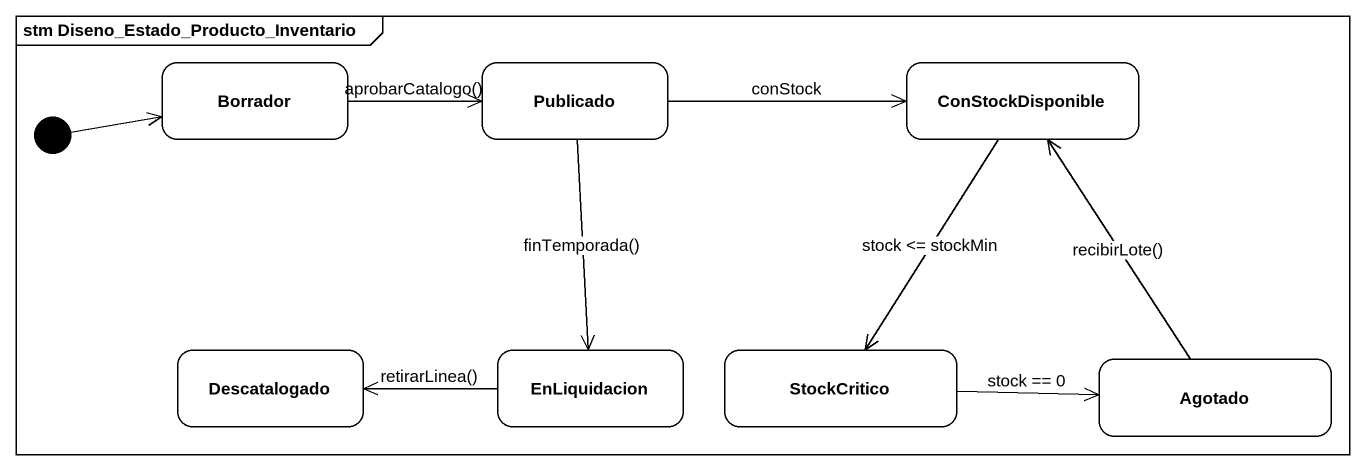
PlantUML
@startuml
mainframe stm Diseno_Estado_Producto_Inventario
hide empty description
state Borrador
state Publicado
state ConStockDisponible
state Descatalogado
state EnLiquidacion
state StockCritico
state Agotado
[*] -right-> Borrador
Borrador -right-> Publicado : aprobarCatalogo()
Publicado -right-> ConStockDisponible : conStock
Publicado --> EnLiquidacion : finTemporada()
ConStockDisponible --> StockCritico : stock <= stockMin
EnLiquidacion -left-> Descatalogado : retirarLinea()
StockCritico -right-> Agotado : stock == 0
Agotado -up-> ConStockDisponible : recibirLote()
@enduml
